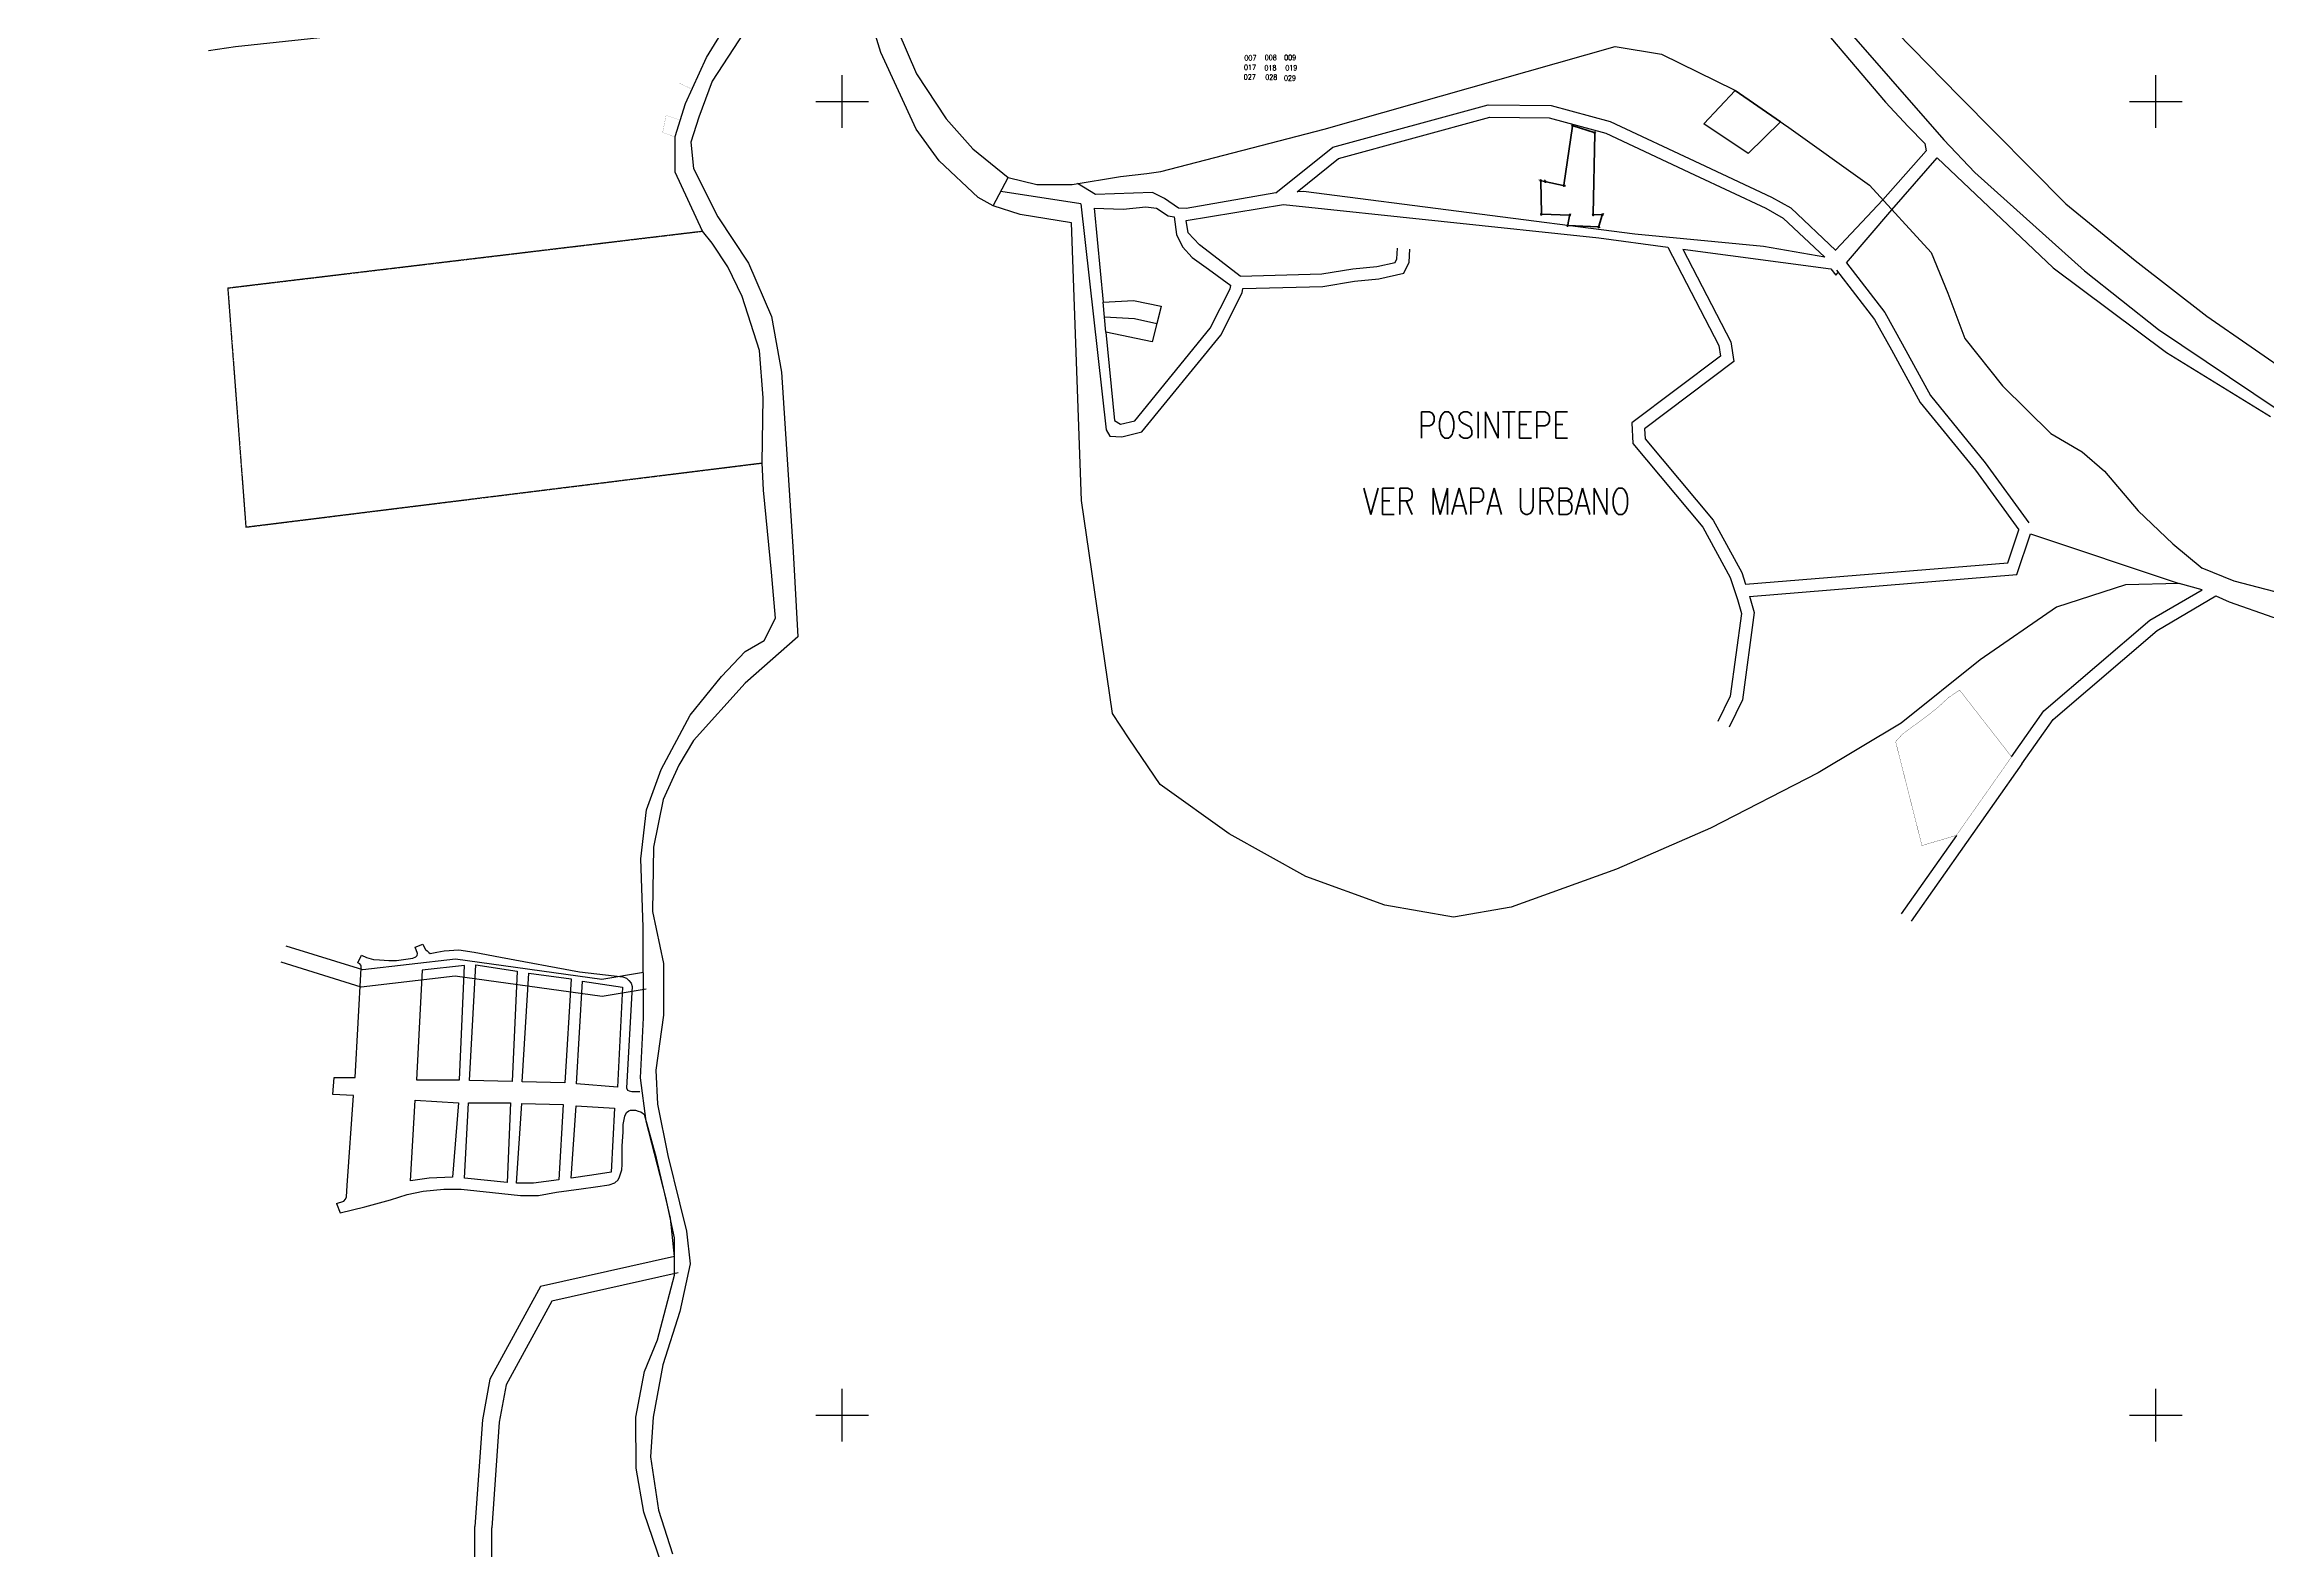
# Model space of a CAD drawing. Header units: metres. Extents: x 619047 to 657292, y 1301217 to 1319844.
# Drawn here: x 648595 to 650288, y 1316627 to 1317774 of the extents above; entities that cross this region are included whole.
import ezdxf
from ezdxf.enums import TextEntityAlignment as Align

# ---------------------------------------------------------------- set-up
doc = ezdxf.new("R2010")
doc.units = ezdxf.units.M
doc.header["$PDMODE"] = 32
doc.header["$PDSIZE"] = 0.5
doc.linetypes.add('HIDDEN', pattern=[0.375, 0.25, -0.125])
for name, color, linetype in [('10', 7, 'Continuous'), ('2', 1, 'Continuous'), ('20', 7, 'Continuous'), ('3', 7, 'Continuous'), ('42', 7, 'Continuous'), ('44', 7, 'Continuous'), ('CAPA JAVIER', 2, 'Continuous'), ('CVL_CUADCON_LIN', 8, 'Continuous')]:
    doc.layers.add(name, color=color, linetype=linetype)
doc.styles.add('ROMANS', font='ROMANS', dxfattribs={"height": 0.2})
doc.styles.get("Standard").update_dxf_attribs({"font": 'arial.ttf'})

# ---------------------------------------------------------------- blocks, each defined once
blk = doc.blocks.new('COORD')
at = {"layer": '42', "color": 2, "linetype": 'Continuous'}
for p, q in [((0, -2), (0, 2)), ((-2, 0), (2, 0))]:
    blk.add_line(p, q, dxfattribs=at)
blk = doc.blocks.new('COORD$')
at = {"layer": '42', "color": 2, "linetype": 'Continuous'}
blk.add_blockref('COORD', (0, 0), dxfattribs=at)

msp = doc.modelspace()

# ---------------------------------------------------------------- linework, layer by layer
at = {"lineweight": 40}
for points in [[(649752.02499, 1317666.70098), (649758.55361, 1317711.47674)], [(649759.10155, 1317711.81784), (649774.99325, 1317706.68528)], [(649775.46025, 1317706.03169), (649774.37944, 1317644.59123)], [(649734.87189, 1317645.04941), (649734.38331, 1317669.57451)], [(649734.86167, 1317669.96696), (649737.40093, 1317669.40826)], [(649738.37757, 1317669.19336), (649751.46453, 1317666.31366)], [(649755.97032, 1317643.85184), (649735.38157, 1317644.53298)], [(649754.97417, 1317636.48596), (649756.37032, 1317643.34536)], [(649774.8706, 1317644.09813), (649780.86999, 1317644.17989)], [(649781.22076, 1317643.70949), (649778.59494, 1317635.31033)], [(649777.94636, 1317634.85775), (649755.37384, 1317635.97137)]]:
    msp.add_lwpolyline(points, dxfattribs=at)
msp.add_lwpolyline([(649403.38048, 1317554.62482), (649401.23362, 1317577.62484), (649424.3964, 1317578.93837), (649445.53594, 1317574.50216), (649438.53262, 1317547.39213)], close=True)
for centre in [(649758.62575, 1317711.97151), (649775.46905, 1317706.53161), (649734.37335, 1317670.07441), (649737.88925, 1317669.30081), (649751.95285, 1317666.20621), (649734.88185, 1317644.54951), (649756.47005, 1317643.83531), (649774.37065, 1317644.09131), (649781.36995, 1317644.18671), (649754.87445, 1317635.99601), (649778.44575, 1317634.83311)]:
    msp.add_circle(centre, 0.5, dxfattribs=at)
for p in [(649758.62575, 1317711.97151), (649775.46905, 1317706.53161), (649734.37335, 1317670.07441), (649737.88925, 1317669.30081), (649751.95285, 1317666.20621), (649734.88185, 1317644.54951), (649756.47005, 1317643.83531), (649774.37065, 1317644.09131), (649781.36995, 1317644.18671), (649754.87445, 1317635.99601), (649778.44575, 1317634.83311)]:
    msp.add_point(p)
at = {"layer": '2', "color": 1, "linetype": 'Continuous'}
msp.add_line((649317.58373, 1317650.91233), (649329.03873, 1317672.50233), dxfattribs=at)
for points in [[(649156.89073, 1318729.16733), (649286.80673, 1318575.11633), (649721.72073, 1318066.72933), (650041.19173, 1317701.08033), (650064.79273, 1317676.14133), (650148.29673, 1317601.30933), (650204.65073, 1317556.75733), (650295.03073, 1317496.14933), (650355.20573, 1317462.26833), (650420.21073, 1317430.41433), (650477.85673, 1317406.44933), (650526.36273, 1317389.10433), (650550.23773, 1317382.46533)], [(649190.44173, 1318729.29133), (649285.07873, 1318623.41133), (649541.10573, 1318323.92633), (649774.80173, 1318050.14033), (649956.98273, 1317832.59333), (650053.16673, 1317734.10633), (650134.12373, 1317652.41533), (650186.92173, 1317609.13933), (650241.49973, 1317566.87733), (650308.77573, 1317520.27833), (650398.14773, 1317468.82233), (650471.53573, 1317435.43233), (650538.83373, 1317409.67533), (650603.34773, 1317393.58133), (650649.06373, 1317381.57733), (650663.53873, 1317376.22133)], [(649181.18673, 1318159.93533), (649194.03273, 1318055.45533), (649207.41673, 1317978.17033), (649212.68173, 1317912.33333), (649214.67673, 1317876.74633), (649227.83473, 1317826.65733), (649245.06573, 1317784.19033), (649259.25773, 1317751.38333), (649281.83173, 1317717.04233), (649302.13173, 1317694.14133), (649329.03873, 1317672.50233)], [(649317.58373, 1317650.91233), (649306.15773, 1317657.28133), (649276.46173, 1317685.02333), (649258.95873, 1317709.19233), (649232.09173, 1317767.68533), (649217.40673, 1317815.48733)], [(649114.73873, 1317788.93033), (649040.55673, 1317792.07533), (648983.90473, 1317793.92633), (648847.97373, 1317783.42333), (648740.74873, 1317771.86933), (648720.42073, 1317768.84433)], [(649127.94373, 1317783.06833), (649103.76873, 1317745.73533), (649093.57773, 1317718.29833), (649087.45973, 1317699.24333), (649089.47073, 1317679.16133), (649107.97873, 1317642.53633), (649131.31473, 1317607.17733), (649148.80173, 1317566.74133), (649156.37873, 1317524.28633), (649165.37973, 1317387.53033), (649168.86773, 1317322.71233), (649128.68973, 1317287.68733), (649089.51873, 1317244.02033), (649078.31973, 1317225.22633), (649066.35173, 1317199.06133), (649058.94573, 1317162.72533), (649058.38573, 1317113.67033), (649066.72773, 1317074.26333), (649066.68573, 1317034.86633), (649060.79773, 1316992.93533), (649062.05382, 1316967.26833), (649069.9486, 1316927.98514), (649078.72973, 1316892.00833), (649084.04173, 1316870.39633), (649087.06473, 1316845.73833), (649079.14973, 1316809.40133), (649066.14973, 1316768.75033), (649058.73973, 1316728.85433), (649056.67573, 1316698.61133), (649062.73073, 1316658.19033), (649073.61973, 1316624.88133)], [(649096.27973, 1317631.62233), (649075.49473, 1317676.38333), (649075.52373, 1317703.57933), (649083.42573, 1317728.73233), (649099.46873, 1317763.78733), (649114.73873, 1317788.93033)], [(649434.48473, 1317675.48533), (649445.14873, 1317676.93033), (649569.41573, 1317709.30533), (649791.02073, 1317772.05733), (649826.32773, 1317766.42033), (649881.68273, 1317739.15433), (649923.31773, 1317710.38033), (649984.49973, 1317666.58533), (650031.44673, 1317615.43733), (650044.11673, 1317584.41233), (650057.29073, 1317549.82833), (650085.96073, 1317513.95333), (650122.75973, 1317477.56033), (650146.37273, 1317463.55033), (650163.37873, 1317449.04133), (650189.00673, 1317418.76233), (650215.40173, 1317393.56633), (650237.73973, 1317374.98333)], [(649329.03873, 1317672.50233), (649350.88273, 1317667.13733), (649377.81273, 1317667.10233), (649414.40373, 1317673.15633), (649434.48473, 1317675.48533)], [(650237.72273, 1317358.71633), (650220.45173, 1317363.31333), (650179.54673, 1317362.34833), (650126.93873, 1317345.38633), (650068.97073, 1317305.30133), (650008.70973, 1317257.08533), (649945.66373, 1317219.29333), (649863.55773, 1317177.20633), (649792.13473, 1317146.03333), (649711.82373, 1317117.16133), (649667.86373, 1317109.59133), (649615.79073, 1317118.55433), (649555.60273, 1317140.48933), (649497.20273, 1317172.84233), (649444.65473, 1317210.52633), (649421.06373, 1317245.12333), (649408.38173, 1317264.45633), (649384.92573, 1317426.64833), (649377.27373, 1317637.87333), (649338.15573, 1317644.27733), (649317.58373, 1317650.91233)], [(649141.82373, 1317455.17033), (649142.38473, 1317504.73233), (649139.62773, 1317540.82733), (649126.46073, 1317581.76633), (649115.55973, 1317604.40133), (649103.63773, 1317622.46233), (649096.27973, 1317631.62233)], [(649065.48073, 1316616.50333), (649051.54973, 1316656.67933), (649045.74173, 1316689.98333), (649045.52873, 1316728.87133), (649052.17173, 1316763.68433), (649062.10573, 1316787.81833), (649075.11473, 1316837.11133), (649074.89073, 1316865.32433), (649068.39469, 1316896.05982), (649053.55117, 1316954.2517), (649049.10573, 1316987.10433), (649051.43973, 1317032.85233), (649051.25973, 1317101.98733), (649049.28173, 1317153.84133), (649053.64073, 1317191.19833), (649064.85173, 1317221.93833), (649086.99873, 1317263.33933), (649110.91073, 1317292.53933), (649128.71473, 1317311.57933), (649143.20473, 1317319.94933), (649151.86073, 1317336.96733), (649148.84973, 1317372.04733), (649142.81873, 1317434.58133), (649141.82373, 1317455.17033)], [(650107.1852, 1317401.14273), (650220.45173, 1317363.31333)], [(650550.23773, 1317382.46533), (650523.55273, 1317373.85733), (650472.21973, 1317361.72233), (650415.55273, 1317350.10233), (650361.94473, 1317349.15433), (650310.88473, 1317352.52333), (650262.11873, 1317365.29333), (650237.73973, 1317374.98333)], [(650092.75803, 1317231.509), (650117.30565, 1317266.42158), (650198.05856, 1317335.41953), (650237.72273, 1317358.71633)], [(650100.49049, 1317226.07218), (650124.3524, 1317260.00952), (650203.56491, 1317327.69131), (650248.33019, 1317353.98425)], [(650248.33019, 1317353.98425), (650258.29173, 1317349.54033), (650291.56073, 1317337.80633), (650342.87473, 1317333.42033), (650399.27873, 1317336.65333)], [(650100.49049, 1317226.07218), (650058.4454, 1317166.27402)], [(650050.71295, 1317171.71084), (650008.66786, 1317111.91267)], [(650058.4454, 1317166.27402), (650016.40031, 1317106.47585)], [(649051.34973, 1317067.41983), (649019.80822, 1317062.01837), (648908.28078, 1317077.59204), (648837.75813, 1317069.39636), (648779.53167, 1317087.42846)], [(649053.52231, 1317054.73313), (649020.00921, 1317048.99404), (648908.13124, 1317064.61666), (648836.54547, 1317056.29742), (648775.72396, 1317075.13319)], [(649075.00273, 1316851.21783), (648973.06433, 1316828.42401), (648934.52227, 1316757.93631), (648928.78317, 1316726.79164), (648923.0397, 1316645.64716)], [(649077.81146, 1316838.65664), (648981.56133, 1316817.13474), (648946.80632, 1316753.57299), (648941.57168, 1316725.16592), (648935.87896, 1316644.73838)]]:
    msp.add_lwpolyline(points, dxfattribs=at)
at = {"layer": '20', "color": 2, "linetype": 'Continuous'}
for p, q in [((649763.29973, 1318003.88933), (649996.86073, 1317729.86833)), ((649996.86073, 1317729.86833), (650013.96973, 1317711.24233)), ((650013.96973, 1317711.24233), (650026.84273, 1317698.36133)), ((650027.76273, 1317692.84033), (649994.6636, 1317655.51196)), ((650026.84273, 1317698.36133), (650027.76273, 1317692.84033)), ((650001.61123, 1317647.94263), (650036.03873, 1317687.31933)), ((650036.03873, 1317687.31933), (650124.31373, 1317603.59033)), ((650124.31373, 1317603.59033), (650210.74973, 1317539.18233)), ((650210.74973, 1317539.18233), (650289.82973, 1317490.41733))]:
    msp.add_line(p, q, dxfattribs=at)
at = {"layer": '3', "color": 30, "linetype": 'HIDDEN'}
msp.add_line((648734.96473, 1317588.36333), (649096.27973, 1317631.62233), dxfattribs=at)
msp.add_lwpolyline([(648734.96473, 1317588.36333), (648748.74573, 1317406.36033), (649141.82373, 1317455.17033)], dxfattribs=at)
at = {"layer": 'CAPA JAVIER'}
for points in [[(648817.79476, 1316891.50552), (648823.25204, 1316893.38298), (648824.54738, 1316894.79392), (648825.28714, 1316896.55133), (648825.75676, 1316905.28726), (648830.70187, 1316973.80316), (648814.84655, 1316974.44292), (648816.02087, 1316987.3601), (648832.06237, 1316987.3601), (648836.56799, 1317070.73245), (648836.56799, 1317072.09962), (648836.25624, 1317072.84771), (648835.61356, 1317073.91076), (648833.98054, 1317074.66635), (648836.84877, 1317080.54156), (648840.61918, 1317078.84153), (648845.86284, 1317077.34211), (648850.52898, 1317077.05047), (648857.46104, 1317076.43165), (648863.52425, 1317076.43165), (648875.74167, 1317078.20255), (648878.10504, 1317079.17664), (648879.02071, 1317080.32233), (648879.34994, 1317081.89265), (648877.55231, 1317086.73197), (648883.57192, 1317088.80594), (648884.35971, 1317086.51941), (648885.48401, 1317084.96595), (648886.65216, 1317083.78615), (648887.93486, 1317082.57114), (648889.08991, 1317081.8893), (648894.06333, 1317082.91212), (648899.72351, 1317083.94844), (648910.95848, 1317084.51435), (648922.63485, 1317082.74577), (648942.465, 1317079.11705), (649002.62796, 1317067.8269), (649035.63176, 1317063.93399), (649038.46988, 1317062.92363), (649040.29097, 1317061.23621), (649041.95276, 1317059.26974), (649042.81439, 1317056.75019), (649038.40623, 1316979.50537), (649039.36598, 1316977.84633), (649040.3831, 1316977.21505), (649042.65462, 1316976.90198), (649045.63104, 1316976.90198), (649048.73075, 1316976.90198)], [(648878.69263, 1316985.71904), (648911.29806, 1316985.71904), (648915.28466, 1317072.65639), (648883.01378, 1317069.25273), (648878.69263, 1316985.71904)], [(648923.80309, 1317073.18686), (648955.31265, 1317068.34665), (648951.46692, 1316984.39125), (648918.86586, 1316985.25191), (648923.80309, 1317073.18686)], [(648964.06609, 1317066.92116), (648996.25063, 1317062.58084), (648991.49311, 1316983.3241), (648959.17017, 1316984.19964), (648964.06609, 1317066.92116)], [(649004.97661, 1317060.84883), (649035.33265, 1317056.10574), (649031.70813, 1316980.09795), (649000.34808, 1316982.64217), (649004.97661, 1317060.84883)], [(648817.79476, 1316891.50552), (648820.48251, 1316884.51395), (648839.18725, 1316888.95784), (648858.87901, 1316894.21615), (648871.47257, 1316898.44569), (648883.60821, 1316900.96051), (648899.52641, 1316902.41383), (648912.5819, 1316902.41383), (648936.41974, 1316899.81892), (648957.75363, 1316897.6344), (648971.6109, 1316897.6344), (648985.28352, 1316900.26112), (649004.0766, 1316902.81192), (649014.7824, 1316904.23794), (649025.38304, 1316905.76556), (649029.63552, 1316907.22572), (649032.04011, 1316909.68118), (649033.27133, 1316911.73071), (649034.83425, 1316917.10269), (649035.27926, 1316921.23124), (649035.27926, 1316925.8415), (649035.27926, 1316935.29177), (649036.00439, 1316946.13084), (649036.00439, 1316951.64308), (649037.25452, 1316957.92618), (649038.59887, 1316960.68733), (649040.13329, 1316961.95297), (649041.43299, 1316962.4545), (649043.66196, 1316962.4545), (649045.45455, 1316962.4545), (649047.41727, 1316961.86939), (649049.3532, 1316961.19823), (649052.14952, 1316959.29215)], [(648877.67446, 1316970.20215), (648910.60152, 1316968.27902), (648906.12848, 1316911.62668), (648888.20292, 1316910.8498), (648874.00502, 1316908.83221), (648877.67446, 1316970.20215)], [(648918.28558, 1316968.27761), (648950.07032, 1316968.27761), (648947.63999, 1316907.57188), (648915.09184, 1316910.72473), (648918.28558, 1316968.27761)], [(648958.85282, 1316967.6448), (648990.2162, 1316966.8474), (648986.98208, 1316909.59425), (648967.61271, 1316906.9369), (648954.82471, 1316906.9369), (648958.85282, 1316967.6448)], [(649000.22384, 1316965.80663), (649029.24882, 1316964.12065), (649026.83406, 1316915.47159), (649012.04953, 1316913.07321), (648996.38921, 1316910.79508), (649000.22384, 1316965.80663)], [(649075.00273, 1316851.21783), (649072.0435, 1316880.44061), (649061.36326, 1316926.15873), (649052.14952, 1316959.29215)], [(648595.44773, 1316139.13833), (648701.05348, 1316203.11199), (648734.72162, 1316220.01342), (648757.56533, 1316233.81865), (648797.33724, 1316264.59061), (648816.87654, 1316286.96582), (648830.69439, 1316302.56987), (648848.02534, 1316323.69035), (648851.6735, 1316343.60778), (648851.6735, 1316358.60181), (648851.6735, 1316393.22985), (648856.42304, 1316421.77017), (648864.3783, 1316455.52707), (648880.68966, 1316483.89849), (648899.26028, 1316511.66949), (648914.90891, 1316539.08094), (648922.99962, 1316567.42221), (648923.0397, 1316645.64716)], [(648608.19473, 1316127.48433), (648699.25319, 1316183.1811), (648738.35943, 1316207.56331), (648756.28044, 1316218.57341), (648770.91366, 1316228.81754), (648788.28764, 1316242.47598), (648810.52808, 1316263.14608), (648833.41244, 1316287.3856), (648848.51205, 1316306.66297), (648857.06753, 1316319.03985), (648861.66604, 1316338.61171), (648861.66604, 1316362.48676), (648861.66604, 1316393.50409), (648867.98923, 1316428.31663), (648874.69218, 1316454.29941), (648890.73596, 1316481.92081), (648907.85983, 1316510.73275), (648925.13512, 1316541.37175), (648933.17434, 1316565.74394), (648935.72484, 1316590.80113), (648935.87896, 1316644.73838)]]:
    msp.add_lwpolyline(points, dxfattribs=at)
at = {"layer": 'CVL_CUADCON_LIN', "color": 2, "ltscale": 0.5, "const_width": 0.1, "flags": 128}
msp.add_lwpolyline([(649088.41658, 1317739.63766), (649078.47921, 1317744.34612)], dxfattribs=at)
at = {"layer": 'CVL_CUADCON_LIN', "color": 1, "ltscale": 0.5, "flags": 128}
for points in [[(649532.65055, 1317660.67696), (649576.1687, 1317695.51098), (649694.34908, 1317727.76521), (649742.1918, 1317727.34762), (649787.31506, 1317714.99139), (649855.40663, 1317683.06961), (649909.98732, 1317657.46949), (649924.6235, 1317649.24073), (649958.96807, 1317616.81551)], [(649548.93486, 1317661.60394), (649580.54676, 1317686.90762), (649695.57528, 1317718.30164), (649740.88051, 1317717.9062), (649784.0367, 1317706.08862), (649851.39427, 1317674.51094), (649905.65826, 1317649.05936), (649918.97879, 1317641.57029), (649950.60501, 1317611.7115)], [(649384.33428, 1317652.34745), (649323.31123, 1317661.70733)], [(649532.65055, 1317660.67696), (649464.60408, 1317648.7237), (649458.55352, 1317649.15558), (649447.96545, 1317656.4988), (649438.88988, 1317661.03427), (649395.45658, 1317659.5225), (649381.85381, 1317667.77093)], [(649950.60501, 1317611.7115), (649903.84843, 1317619.99329), (649805.98175, 1317629.41958), (649553.74157, 1317661.87757), (649548.93486, 1317661.60394)], [(649994.6636, 1317655.51196), (649958.62819, 1317617.13639)], [(649384.33428, 1317652.34745), (649403.5891, 1317480.33972), (649406.42465, 1317475.6161), (649415.40415, 1317475.14375), (649430.7635, 1317478.92269), (649490.77138, 1317552.47819), (649507.02228, 1317584.5857), (649507.71342, 1317587.98815), (649568.53866, 1317589.55728), (649592.65416, 1317593.57457), (649611.07561, 1317595.24834), (649630.16713, 1317599.60036), (649634.18642, 1317607.96951), (649634.85621, 1317618.01243)], [(649394.56504, 1317649.06752), (649416.60391, 1317648.2741), (649433.89178, 1317650.2249), (649441.97814, 1317649.11009), (649450.9008, 1317643.25751), (649455.44701, 1317642.41036)], [(649455.44701, 1317642.41036), (649457.00446, 1317629.05983), (649461.69354, 1317619.68636), (649469.06234, 1317611.65192), (649481.45485, 1317602.61317), (649498.52709, 1317590.24884)], [(649464.50674, 1317639.72152), (649538.49483, 1317651.95148), (649778.46632, 1317626.45811), (649831.16979, 1317619.41811)], [(649505.58422, 1317597.38887), (649482.12491, 1317615.33434), (649474.63055, 1317621.06724), (649466.04774, 1317630.39888), (649464.50674, 1317639.72152)], [(649967.06196, 1317607.55354), (650001.61123, 1317647.94263)], [(649505.58422, 1317597.38887), (649567.63578, 1317598.98963), (649591.4482, 1317602.95644), (649609.59091, 1317604.60488), (649623.62038, 1317607.80298), (649624.87621, 1317610.41793), (649625.42466, 1317618.64145)], [(649831.16979, 1317619.41811), (649870.03428, 1317544.51038), (649871.18013, 1317536.57051), (649803.75515, 1317485.65301), (649804.5042, 1317469.92845), (649857.69513, 1317406.28165), (649878.67194, 1317368.09344), (649884.20881, 1317351.14195), (649887.1567, 1317340.66649), (649878.67381, 1317277.69839), (649869.24493, 1317258.32652)], [(649842.61179, 1317617.88971), (649879.16138, 1317547.44373), (649881.33345, 1317532.39299), (649813.43443, 1317481.1175), (649813.79482, 1317473.55196), (649865.53756, 1317411.63803), (649887.38266, 1317371.86909), (649890.31878, 1317362.87997)], [(649842.61179, 1317617.88971), (649955.29524, 1317602.83772), (649959.04101, 1317598.17682), (649960.78286, 1317600.21309)], [(649967.06196, 1317607.55354), (649996.23509, 1317569.62824), (650009.59973, 1317545.88062), (650031.13212, 1317506.54867), (650072.71162, 1317455.34292), (650105.87199, 1317409.71123)], [(649403.38048, 1317554.62482), (649410.01085, 1317487.47788), (649414.50399, 1317484.65668), (649425.43673, 1317487.34651), (649482.79993, 1317557.66026), (649498.01275, 1317587.71681), (649498.52709, 1317590.24884)], [(649959.56966, 1317601.79026), (649988.32975, 1317564.40192), (650001.33499, 1317541.29294), (650023.25301, 1317501.25657), (650065.2139, 1317449.58112), (650098.22531, 1317404.15442)], [(649424.3964, 1317578.93837), (649445.53594, 1317574.50216)], [(649890.31878, 1317362.87997), (650089.85993, 1317379.26709), (650098.22531, 1317404.15442)], [(649893.32478, 1317353.64251), (650096.83675, 1317370.35573), (650107.1852, 1317401.14273)], [(649893.2549, 1317353.89085), (649896.78581, 1317341.34359), (649887.83863, 1317274.92909), (649877.74414, 1317254.1897)]]:
    msp.add_lwpolyline(points, dxfattribs=at)
at = {"layer": 'CVL_CUADCON_LIN', "color": 5, "ltscale": 0.5, "flags": 128}
for points in [[(649916.91021, 1317714.80858), (649882.31336, 1317738.62155), (649858.47016, 1317713.27314)], [(649892.15136, 1317690.78255), (649858.47016, 1317713.27314)]]:
    msp.add_lwpolyline(points, dxfattribs=at)
msp.add_lwpolyline([(649892.15136, 1317690.78255), (649858.47016, 1317713.27314), (649882.31336, 1317738.62155), (649916.91021, 1317714.80858)], close=True, dxfattribs=at)
at = {"layer": 'CVL_CUADCON_LIN', "color": 2, "ltscale": 0.5, "const_width": 0.1, "flags": 128}
msp.add_lwpolyline([(649075.42857, 1317703.27644), (649079.47473, 1317716.15583), (649068.63229, 1317719.83605), (649066.02968, 1317706.69122)], close=True, dxfattribs=at)
at = {"layer": 'CVL_CUADCON_LIN', "color": 5, "ltscale": 0.5, "const_width": 0.1, "flags": 128}
for points in [[(649068.63229, 1317719.83605), (649066.02968, 1317706.69122), (649075.42857, 1317703.27644)], [(649079.47473, 1317716.15583), (649068.63229, 1317719.83605)], [(649079.47473, 1317716.15583), (649075.42857, 1317703.27644)]]:
    msp.add_lwpolyline(points, dxfattribs=at)
at = {"layer": 'CVL_CUADCON_LIN', "color": 2, "lineweight": 13, "ltscale": 0.5, "flags": 128}
msp.add_lwpolyline([(649758.62575, 1317711.97151), (649775.46905, 1317706.53161), (649774.37065, 1317644.09131), (649781.36995, 1317644.18671), (649778.44575, 1317634.83311), (649754.87445, 1317635.99601), (649756.47005, 1317643.83531), (649734.88185, 1317644.54951), (649734.37335, 1317670.07441), (649737.88925, 1317669.30081), (649751.95285, 1317666.20621)], close=True, dxfattribs=at)
at = {"layer": 'CVL_CUADCON_LIN', "color": 3, "ltscale": 0.5, "flags": 128}
for points in [[(649916.91021, 1317714.80858), (649892.15136, 1317690.78255)], [(649394.56504, 1317649.06752), (649401.23362, 1317577.62484)]]:
    msp.add_lwpolyline(points, dxfattribs=at)
at = {"layer": 'CVL_CUADCON_LIN', "color": 2, "ltscale": 0.5, "flags": 128}
msp.add_lwpolyline([(649402.30705, 1317566.12483), (649401.23362, 1317577.62484), (649424.3964, 1317578.93837), (649445.53594, 1317574.50216), (649442.03428, 1317560.94714), (649425.1753, 1317564.96006)], close=True, dxfattribs=at)
at = {"layer": 'CVL_CUADCON_LIN', "color": 6, "ltscale": 0.5, "const_width": 0.2, "flags": 128}
msp.add_lwpolyline([(650050.71295, 1317171.71084), (650024.53036, 1317163.98024), (650004.50394, 1317243.08462), (650010.01392, 1317249.04956), (650016.00405, 1317253.44538), (650028.01656, 1317262.26068), (650035.81945, 1317268.4336), (650045.00573, 1317276.76261), (650053.19584, 1317282.32428), (650092.75803, 1317231.509)], close=True, dxfattribs=at)
at = {"layer": 'CVL_CUADCON_LIN', "color": 1, "ltscale": 0.5, "const_width": 0.2, "flags": 128}
for points in [[(650024.53036, 1317163.98024), (650004.50394, 1317243.08462)], [(650050.71295, 1317171.71084), (650092.75803, 1317231.509)], [(650024.53036, 1317163.98024), (650050.71295, 1317171.71084)]]:
    msp.add_lwpolyline(points, dxfattribs=at)

# ---------------------------------------------------------------- block references
at = {"layer": '42', "color": 2, "linetype": 'Continuous', "xscale": 9.999925494081953, "yscale": 9.999925494081953, "rotation": 359.9999466387495}
for p in [(649202.61973, 1317730.36033), (650202.61173, 1317730.35833), (649202.61773, 1316730.36633), (650202.61173, 1316730.36633)]:
    msp.add_blockref('COORD$', p, dxfattribs=at)

# ---------------------------------------------------------------- texts
for s, p in [('1', (649758.09725, 1317712.82041)), ('9', (649733.73905, 1317670.84751))]:
    msp.add_text(s, height=1, rotation=90).set_placement(p, align=Align.BOTTOM_RIGHT)
for s, p in [('2', (649776.28265, 1317707.11301)), ('7', (649757.25485, 1317644.45511)), ('4', (649782.17165, 1317644.78451))]:
    msp.add_text(s, height=1, rotation=90).set_placement(p, align=Align.MIDDLE_LEFT)
msp.add_text('10', height=1, rotation=90).set_placement((649738.10415, 1317670.27741), align=Align.BOTTOM_CENTER)
for s, p in [('11', (649752.52135, 1317665.38351)), ('5', (649779.01805, 1317634.01301))]:
    msp.add_text(s, height=1, rotation=90).set_placement(p, align=Align.TOP_LEFT)
for s, p in [('8', (649734.17015, 1317643.84711)), ('3', (649773.66215, 1317643.38561)), ('6', (649754.08465, 1317635.38261))]:
    msp.add_text(s, height=1, rotation=90).set_placement(p, align=Align.TOP_RIGHT)
at = {"layer": '10', "color": 7, "linetype": 'Continuous', "style": 'ROMANS', "width": 0.8}
for s, p in [('017', (649513.08673, 1317756.26433)), ('007', (649513.37373, 1317763.45533)), ('018', (649528.60773, 1317755.96633)), ('008', (649528.89473, 1317763.73233)), ('009', (649543.65573, 1317763.73233)), ('019', (649544.51673, 1317755.96633)), ('027', (649512.88873, 1317748.92733)), ('028', (649529.23073, 1317748.78933)), ('029', (649543.50573, 1317748.12433))]:
    msp.add_text(s, height=4, dxfattribs=at).set_placement(p, align=Align.MIDDLE)
at = {"layer": '44', "color": 7, "linetype": 'Continuous', "style": 'ROMANS', "width": 0.8}
for s, p in [('POSINTEPE', (649698.42274, 1317484.00228)), ('VER MAPA URBANO', (649700.74374, 1317425.90925))]:
    msp.add_text(s, height=20, rotation=359.99996111, dxfattribs=at).set_placement(p, align=Align.MIDDLE)

doc.saveas('drawing.dxf')
